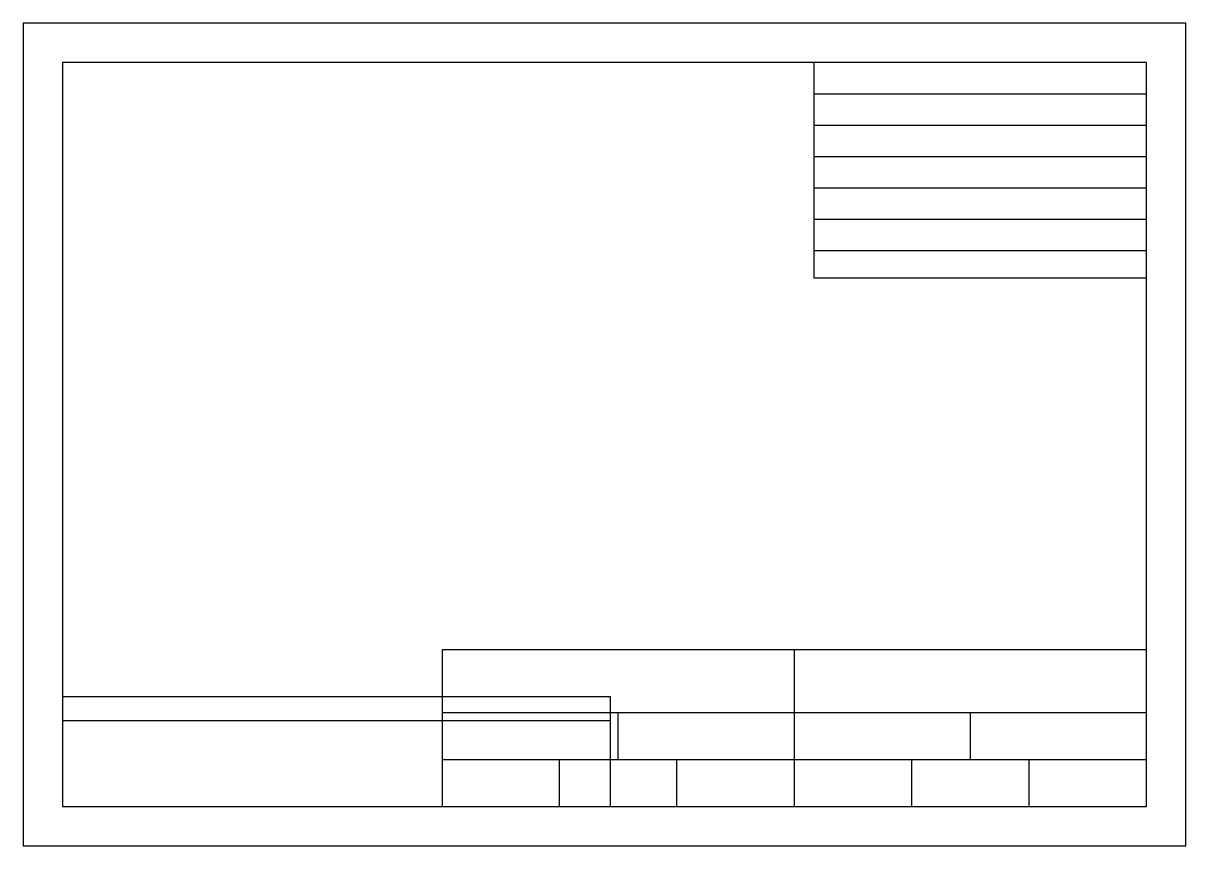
# Model space of a CAD drawing. Header units: metres. Extents: x 0 to 297, y 0 to 210.
import ezdxf

# ---------------------------------------------------------------- set-up
doc = ezdxf.new("R2010")
doc.units = ezdxf.units.M

msp = doc.modelspace()

# ---------------------------------------------------------------- linework, layer by layer
for p, q in [((297, 210), (0, 210)), ((0, 210), (0, 0)), ((297, 0), (297, 210)), ((287, 200), (10, 200)), ((10, 200), (10, 10)), ((287, 200), (202, 200)), ((202, 200), (202, 145)), ((287, 10), (287, 200)), ((287, 145), (287, 200)), ((202, 192), (287, 192)), ((202, 184), (287, 184)), ((202, 176), (287, 176)), ((202, 168), (287, 168)), ((202, 160), (287, 160)), ((202, 152), (287, 152)), ((202, 145), (287, 145)), ((287, 50), (107, 50)), ((107, 50), (107, 10)), ((197, 34), (197, 50)), ((287, 10), (287, 50)), ((150, 38), (10, 38)), ((10, 38), (10, 10)), ((150, 10), (150, 38)), ((107, 34), (287, 34)), ((152, 22), (152, 34)), ((197, 22), (197, 34)), ((242, 22), (242, 34)), ((10, 32), (150, 32)), ((107, 22), (287, 22)), ((137, 10), (137, 22)), ((167, 10), (167, 22)), ((197, 10), (197, 22)), ((227, 10), (227, 22)), ((257, 10), (257, 22)), ((10, 10), (287, 10)), ((10, 10), (150, 10)), ((107, 10), (287, 10)), ((0, 0), (297, 0))]:
    msp.add_line(p, q)

doc.saveas('drawing.dxf')
